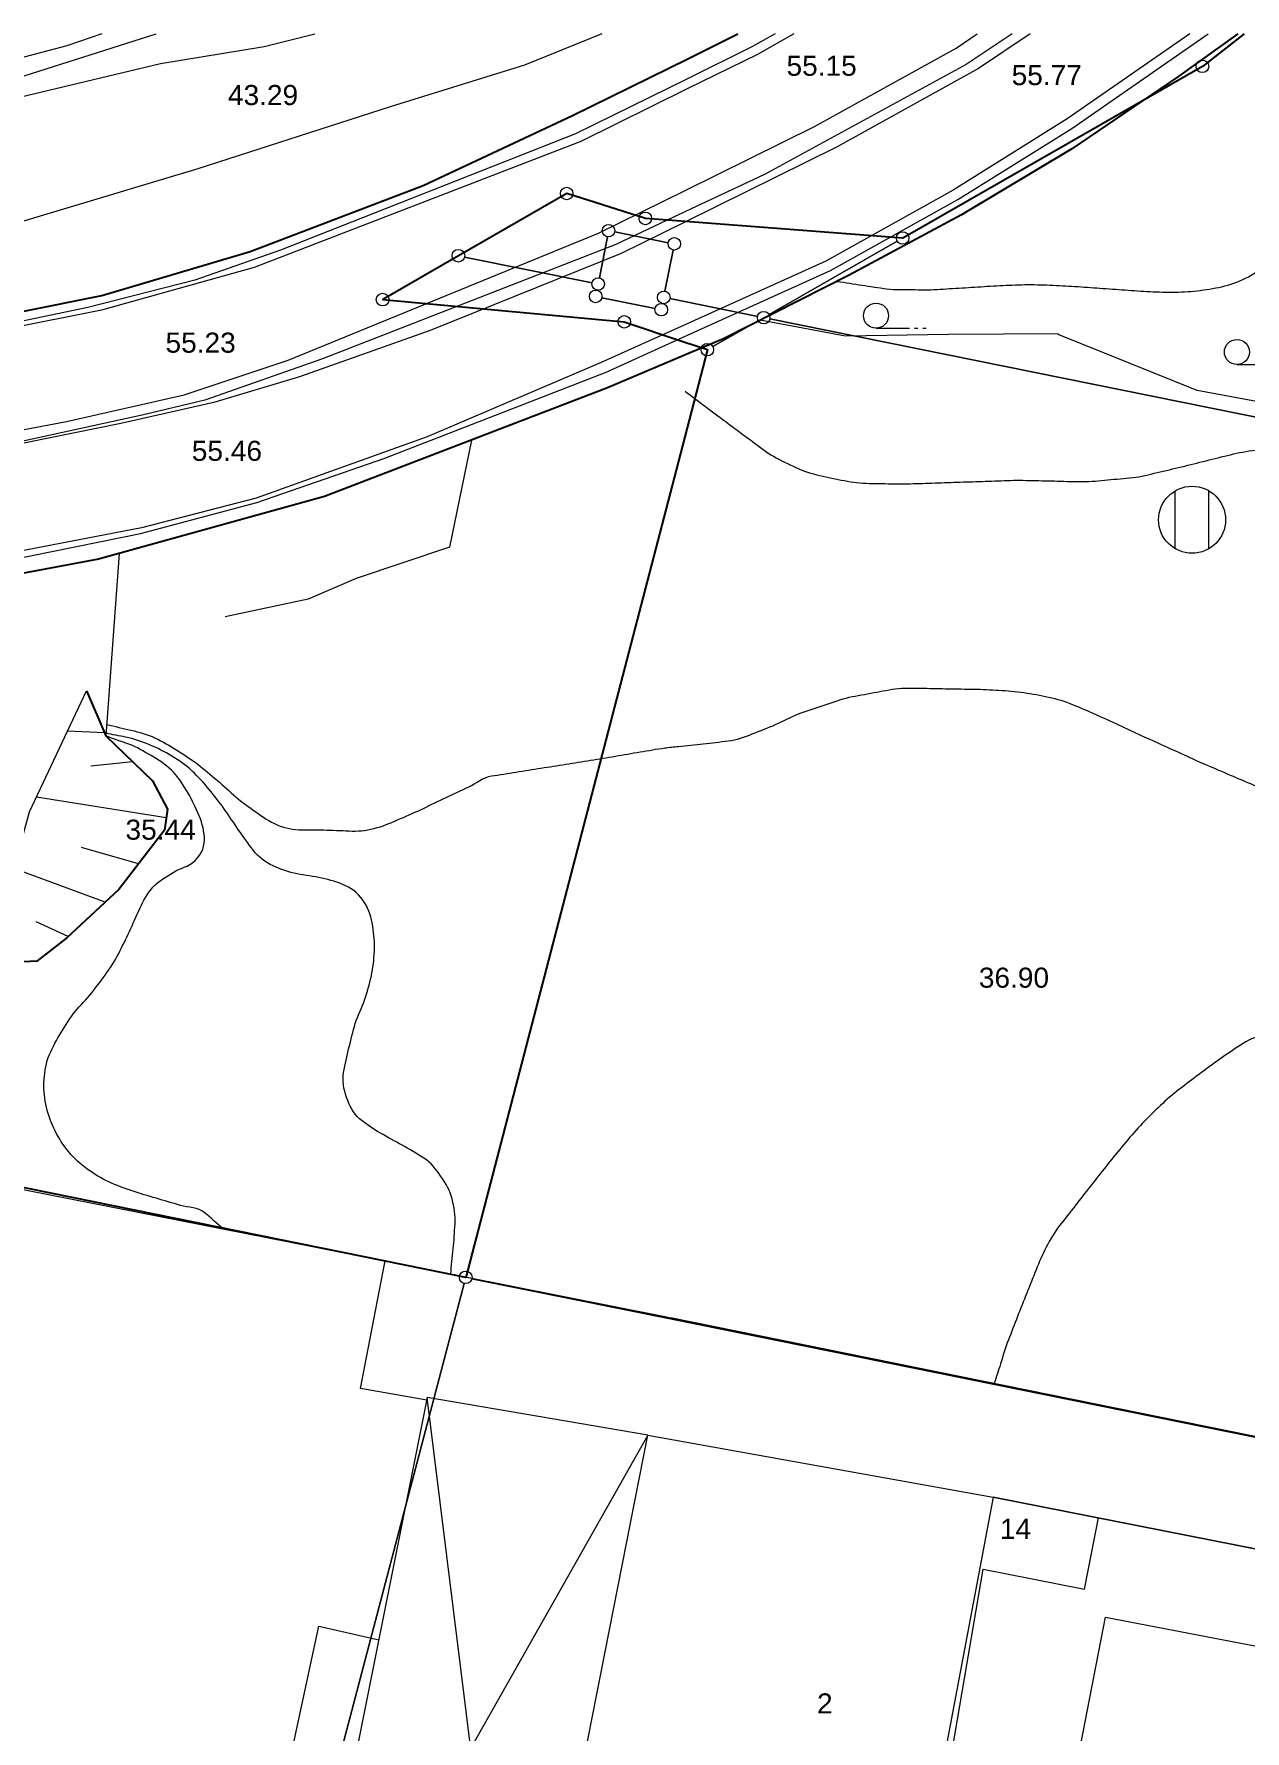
# Model space of a CAD drawing. Header units: centimetres. Extents: x -38353 to 28366, y -42745 to 17597.
# Drawn here: x -30725 to -23489, y -2951 to 7185 of the extents above; entities that cross this region are included whole.
import ezdxf

# ---------------------------------------------------------------- set-up
doc = ezdxf.new("R2010")
doc.units = ezdxf.units.CM
doc.header["$LTSCALE"] = 500
for name, color, linetype, lineweight in [('2013_halihazir_BÖLGEPARKI_HİLAL_dwg-1', 9, 'Continuous', 9), ('Ada_Siniri-1', 254, 'Continuous', 25), ('B_Kapi-1', 9, 'Continuous', 9), ('B_Sundurma-1', 9, 'Continuous', 9), ('B_Teras-1', 9, 'Continuous', 9), ('B_Ticari-1', 9, 'Continuous', 9), ('Egri_1m-1', 9, 'Continuous', 9), ('Egri_Ara-1', 9, 'Continuous', 9), ('S_Reklam_Panosu-1', 9, 'Continuous', 9), ('S_Tek_Agac-1', 9, 'Continuous', 9), ('Sev_Sevalti-1', 9, 'Continuous', 9), ('Sev_Sevustu-1', 254, 'Continuous', 25), ('Sev_Tarama-1', 9, 'Continuous', 9), ('Sinir_Cit_bir_taraf-1', 9, 'Continuous', 9), ('Sinir_Duvar_tek_tarafa_ait-1', 9, 'Continuous', 9), ('Sinir_Ist_Duvari-1', 9, 'Continuous', 9), ('Sinir_Mulkiyet-1', 9, 'Continuous', 9), ('Sinir_Parmaklik_bir_taraf-1', 9, 'Continuous', 9), ('Y_Kat_Adedi', 120, 'Continuous', 9), ('Y_Kot_Noktasi-1', 5, 'Continuous', 9), ('Yol_Kop_Viyaduk-1', 254, 'Continuous', 25), ('Yol_Sose-1', 9, 'Continuous', 9)]:
    doc.layers.add(name, color=color, linetype=linetype, lineweight=lineweight)
doc.styles.add('Arial_2', font='arial.ttf', dxfattribs={"height": 120})

# ---------------------------------------------------------------- blocks, each defined once
blk = doc.blocks.new('2013_halihazir_BÖLGEPARKI_HİLAL_dwg_11424_3-2117006-VAZİYET PLANI')
at = {"layer": 'S_Tek_Agac-1'}
for p, q in [((0, -75), (200, -75)), ((230, -75), (250, -75)), ((280, -75), (300, -75))]:
    blk.add_line(p, q, dxfattribs=at)
blk.add_circle((0, 0), 75, dxfattribs=at)
blk = doc.blocks.new('2013_halihazir_BÖLGEPARKI_HİLAL_dwg_12012_2-2117015-VAZİYET PLANI')
at = {"layer": 'S_Reklam_Panosu-1'}
for p, q in [((-100, -173), (-100, 173)), ((100, -173), (100, 173))]:
    blk.add_line(p, q, dxfattribs=at)
blk.add_circle((0, 0), 200, dxfattribs=at)
blk = doc.blocks.new('2013_halihazir_BÖLGEPARKI_HİLAL_dwg-2116511-VAZİYET PLANI')
at = {"layer": 'Ada_Siniri-1', "flags": 128}
blk.add_lwpolyline([(-23125, 7055), (-23374, 6861), (-25164, 5835), (-26463, 5934), (-26701, 5952), (-27172, 6102), (-27819, 5729), (-28271, 5468), (-26828, 5335), (-26472, 5216), (-26331, 5169), (-26481, 4595), (-27774, -372), (-30499, 180), (-32052, -5679), (-29314, -6228), (-29147, -6261), (-31662, -18324), (-31759, -18301), (-34426, -31469), (-30642, -32363)], dxfattribs=at)
at = {"layer": 'B_Kapi-1'}
blk.add_line((-24233, 5263), (-24891, 5260), dxfattribs=at)
at = {"layer": 'B_Sundurma-1'}
blk.add_line((-27478, -5328), (-28005, -1089), dxfattribs=at)
at = {"layer": 'B_Sundurma-1', "flags": 128}
for points in [[(-25205, -6338), (-25301, -5747), (-27478, -5328), (-26687, -1315), (-28005, -1089), (-28918, -5651), (-25424, -6299), (-25301, -5747), (-27478, -5328), (-26687, -1315), (-28005, -1089), (-28918, -5651), (-25424, -6299), (-25301, -5747), (-26621, -5712), (-28918, -5651)], [(-26687, -1315), (-28796, -5042), (-26623, -5852), (-25424, -6299), (-25330, -5878), (-25301, -5747), (-25085, -5788), (-25205, -6338), (-25424, -6299), (-25085, -5788)]]:
    blk.add_lwpolyline(points, dxfattribs=at)
at = {"layer": 'B_Teras-1', "flags": 128}
for points in [[(-21114, -5076), (-21305, -6112), (-21962, -5980), (-22035, -6370), (-24738, -5854), (-24667, -5433), (-25283, -5331), (-25092, -4275), (-24571, -4387), (-24350, -3272), (-24866, -3177), (-24684, -2114), (-24078, -2235), (-23995, -1809), (-21240, -2353), (-21303, -2785), (-20675, -2911), (-20872, -3938), (-21386, -3823), (-21601, -4994)], [(-22810, -2125), (-22389, -2211), (-22477, -2686), (-21472, -2904), (-22017, -5817), (-23064, -5612), (-23184, -6101), (-23584, -6020), (-23487, -5540), (-24520, -5322), (-23953, -2401), (-22905, -2603)]]:
    blk.add_lwpolyline(points, close=True, dxfattribs=at)
at = {"layer": 'B_Ticari-1', "flags": 128}
for points in [[(-20660, -6666), (-21366, -6497), (-25384, -5731), (-27478, -5328), (-26687, -1315), (-24625, -1684), (-20566, -2486), (-19863, -2633), (-20660, -6666), (-21366, -6497), (-25384, -5731), (-27478, -5328), (-26687, -1315), (-24625, -1684), (-20566, -2486), (-19863, -2633)], [(-21489, -3837), (-20864, -3956), (-20566, -2486), (-24625, -1684), (-24907, -3185), (-24374, -3281), (-24539, -4415), (-25115, -4297), (-25384, -5731), (-21366, -6497), (-21085, -5048), (-21716, -4917)]]:
    blk.add_lwpolyline(points, close=True, dxfattribs=at)
at = {"layer": 'Egri_1m-1'}
for points in [[(-25556, 5577), (-25507, 5570), (-25457, 5562), (-25408, 5554)], [(-23168, 5573), (-23120, 5591), (-23077, 5615), (-23036, 5644)], [(-25408, 5554), (-25358, 5547), (-25309, 5539), (-25259, 5532)], [(-25259, 5532), (-25210, 5526), (-25159, 5528), (-25109, 5528)], [(-25109, 5528), (-25059, 5527), (-25009, 5525), (-24959, 5529)], [(-24660, 5548), (-24610, 5551), (-24560, 5553), (-24510, 5555)], [(-24510, 5555), (-24460, 5557), (-24410, 5559), (-24360, 5557)], [(-24360, 5557), (-24310, 5556), (-24260, 5554), (-24210, 5551)], [(-24210, 5551), (-24161, 5548), (-24111, 5545), (-24061, 5542)], [(-24061, 5542), (-24011, 5538), (-23961, 5535), (-23911, 5531)], [(-23911, 5531), (-23861, 5528), (-23811, 5524), (-23761, 5520)], [(-23761, 5520), (-23712, 5516), (-23662, 5515), (-23612, 5513)], [(-23612, 5513), (-23562, 5511), (-23512, 5513), (-23462, 5516)], [(-23462, 5516), (-23412, 5519), (-23362, 5526), (-23313, 5534)], [(-23313, 5534), (-23263, 5543), (-23215, 5554), (-23168, 5573)], [(-25356, 3117), (-25307, 3126), (-25258, 3136), (-25208, 3143)], [(-25208, 3143), (-25158, 3150), (-25108, 3148), (-25058, 3147)], [(-25788, 2993), (-25741, 3010), (-25693, 3026), (-25646, 3041)], [(-25646, 3041), (-25598, 3057), (-25552, 3075), (-25503, 3088)], [(-25503, 3088), (-25455, 3101), (-25405, 3107), (-25356, 3117)], [(-24759, 3142), (-24709, 3141), (-24659, 3139), (-24609, 3136)], [(-24609, 3136), (-24559, 3134), (-24509, 3129), (-24459, 3123)], [(-24459, 3123), (-24409, 3117), (-24360, 3108), (-24311, 3098)], [(-24311, 3098), (-24262, 3087), (-24214, 3075), (-24167, 3056)], [(-24167, 3056), (-24121, 3038), (-24075, 3018), (-24029, 2998)], [(-25924, 2930), (-25878, 2950), (-25835, 2976), (-25788, 2993)], [(-24029, 2998), (-23983, 2977), (-23938, 2957), (-23892, 2936)], [(-29788, 2813), (-29834, 2829), (-29880, 2845), (-29926, 2862)], [(-29921, 2930), (-29872, 2919), (-29823, 2907), (-29775, 2896)], [(-29775, 2896), (-29726, 2885), (-29678, 2871), (-29632, 2850)], [(-29632, 2850), (-29586, 2829), (-29544, 2803), (-29502, 2776)], [(-26207, 2832), (-26157, 2837), (-26110, 2856), (-26063, 2874)], [(-26063, 2874), (-26016, 2892), (-25970, 2911), (-25924, 2930)], [(-23892, 2936), (-23847, 2915), (-23802, 2894), (-23756, 2873)], [(-29655, 2744), (-29698, 2769), (-29741, 2796), (-29788, 2813)], [(-29533, 2657), (-29570, 2692), (-29611, 2719), (-29655, 2744)], [(-29502, 2776), (-29459, 2749), (-29416, 2724), (-29376, 2693)], [(-26733, 2766), (-26684, 2774), (-26635, 2784), (-26585, 2790)], [(-26585, 2790), (-26559, 2794), (-26532, 2796), (-26505, 2799)], [(-29443, 2536), (-29469, 2580), (-29496, 2621), (-29533, 2657)], [(-29376, 2693), (-29337, 2663), (-29299, 2630), (-29261, 2597)], [(-29375, 2403), (-29396, 2450), (-29417, 2493), (-29443, 2536)], [(-29261, 2597), (-29223, 2565), (-29187, 2530), (-29149, 2498)], [(-27757, 2558), (-27712, 2580), (-27671, 2615), (-27622, 2623)], [(-29149, 2498), (-29111, 2465), (-29070, 2437), (-29029, 2408)], [(-29336, 2258), (-29340, 2306), (-29354, 2356), (-29375, 2403)], [(-29029, 2408), (-28988, 2378), (-28948, 2351), (-28901, 2330)], [(-28305, 2314), (-28256, 2329), (-28211, 2347), (-28165, 2368)], [(-28165, 2368), (-28119, 2388), (-28073, 2408), (-28028, 2429)], [(-29391, 2118), (-29350, 2160), (-29332, 2210), (-29336, 2258)], [(-28901, 2330), (-28853, 2309), (-28804, 2303), (-28754, 2301)], [(-28754, 2301), (-28704, 2300), (-28654, 2301), (-28604, 2300)], [(-28604, 2300), (-28554, 2299), (-28504, 2295), (-28454, 2294)], [(-28454, 2294), (-28404, 2293), (-28354, 2299), (-28305, 2314)], [(-29644, 1958), (-29609, 1996), (-29564, 2020), (-29523, 2047)], [(-29523, 2047), (-29481, 2074), (-29432, 2077), (-29391, 2118)], [(-29723, 1831), (-29702, 1876), (-29679, 1920), (-29644, 1958)], [(-29784, 1694), (-29763, 1739), (-29744, 1785), (-29723, 1831)], [(-29850, 1559), (-29827, 1603), (-29806, 1649), (-29784, 1694)], [(-29930, 1433), (-29901, 1473), (-29873, 1515), (-29850, 1559)], [(-30021, 1313), (-29990, 1352), (-29959, 1392), (-29930, 1433)], [(-30120, 1201), (-30090, 1240), (-30053, 1274), (-30021, 1313)], [(-30202, 1075), (-30176, 1118), (-30151, 1161), (-30120, 1201)], [(-30269, 941), (-30250, 989), (-30228, 1031), (-30202, 1075)], [(-23045, 1064), (-23094, 1052), (-23136, 1022), (-23178, 994)], [(-30295, 793), (-30293, 842), (-30287, 892), (-30269, 941)], [(-23178, 994), (-23219, 966), (-23261, 939), (-23301, 909)], [(-30280, 644), (-30292, 693), (-30296, 743), (-30295, 793)], [(-23541, 728), (-23580, 697), (-23616, 663), (-23652, 628)], [(-30228, 503), (-30251, 548), (-30268, 594), (-30280, 644)], [(-23652, 628), (-23688, 593), (-23724, 558), (-23757, 521)], [(-23757, 521), (-23791, 483), (-23823, 446), (-23855, 407)], [(-30146, 377), (-30180, 416), (-30205, 457), (-30228, 503)], [(-23855, 407), (-23887, 368), (-23919, 330), (-23950, 291)], [(-30036, 275), (-30077, 305), (-30113, 338), (-30146, 377)], [(-29908, 198), (-29954, 218), (-29995, 246), (-30036, 275)], [(-29768, 144), (-29815, 160), (-29862, 178), (-29908, 198)], [(-29624, 100), (-29672, 114), (-29720, 129), (-29768, 144)], [(-29480, 58), (-29528, 72), (-29576, 86), (-29624, 100)], [(-29337, 15), (-29374, 48), (-29432, 44), (-29480, 58)], [(-29223, -83), (-29261, -50), (-29299, -17), (-29337, 15)], [(-24135, 55), (-24165, 15), (-24197, -24), (-24228, -63)], [(-24228, -63), (-24259, -103), (-24284, -146), (-24307, -191)], [(-24307, -191), (-24329, -236), (-24350, -281), (-24368, -327)], [(-24479, -606), (-24497, -653), (-24515, -699), (-24533, -746)], [(-24533, -746), (-24552, -793), (-24565, -841), (-24580, -889)], [(-24580, -889), (-24593, -928), (-24605, -966), (-24618, -1005)]]:
    blk.add_open_spline(points, degree=3, dxfattribs=at)
for points, knots in [([(-24959, 5529), (-24910, 5532), (-24860, 5535), (-24810, 5538), (-24760, 5541), (-24710, 5544), (-24660, 5548)], [0.2138527, 0.2138527, 0.2138527, 0.2138527, 0.2673159, 0.2673159, 0.2673159, 0.3207791, 0.3207791, 0.3207791, 0.3207791]), ([(-25058, 3147), (-25008, 3146), (-24958, 3145), (-24908, 3144), (-24858, 3143), (-24808, 3142), (-24759, 3142)], [0.11387263, 0.11387263, 0.11387263, 0.11387263, 0.12525989, 0.12525989, 0.12525989, 0.13664716, 0.13664716, 0.13664716, 0.13664716]), ([(-23756, 2873), (-23711, 2852), (-23665, 2831), (-23620, 2811), (-23574, 2790), (-23529, 2769), (-23483, 2749), (-23438, 2728), (-23392, 2707), (-23346, 2687)], [0.216358, 0.216358, 0.216358, 0.216358, 0.22774526, 0.22774526, 0.22774526, 0.23913253, 0.23913253, 0.23913253, 0.25051979, 0.25051979, 0.25051979, 0.25051979]), ([(-27622, 2623), (-27572, 2630), (-27523, 2638), (-27474, 2646), (-27424, 2654), (-27375, 2662), (-27326, 2670), (-27276, 2677), (-27227, 2685), (-27177, 2693), (-27128, 2701), (-27079, 2709), (-27029, 2717), (-26980, 2725), (-26931, 2733), (-26881, 2741), (-26832, 2750), (-26783, 2758), (-26733, 2766)], [0.6928402, 0.6928402, 0.6928402, 0.6928402, 0.7335955, 0.7335955, 0.7335955, 0.7743508, 0.7743508, 0.7743508, 0.8151061, 0.8151061, 0.8151061, 0.8558614, 0.8558614, 0.8558614, 0.8966167, 0.8966167, 0.8966167, 0.937372, 0.937372, 0.937372, 0.937372]), ([(-26505, 2799), (-26456, 2804), (-26406, 2810), (-26356, 2815), (-26306, 2821), (-26257, 2826), (-26207, 2832)], [0, 0, 0, 0, 0.01138726, 0.01138726, 0.01138726, 0.02277453, 0.02277453, 0.02277453, 0.02277453]), ([(-23346, 2687), (-23300, 2668), (-23254, 2648), (-23208, 2628), (-23162, 2609), (-23116, 2589), (-23070, 2570), (-23024, 2550), (-22978, 2531), (-22932, 2512), (-22886, 2492), (-22840, 2473), (-22793, 2455), (-22747, 2436), (-22701, 2417), (-22654, 2398), (-22608, 2380), (-22561, 2361), (-22515, 2343)], [0.25051979, 0.25051979, 0.25051979, 0.25051979, 0.26190705, 0.26190705, 0.26190705, 0.27329432, 0.27329432, 0.27329432, 0.28468158, 0.28468158, 0.28468158, 0.29606884, 0.29606884, 0.29606884, 0.3074561, 0.3074561, 0.3074561, 0.31884337, 0.31884337, 0.31884337, 0.31884337]), ([(-28028, 2429), (-27983, 2451), (-27938, 2472), (-27893, 2494), (-27848, 2515), (-27802, 2537), (-27757, 2558)], [0.57057425, 0.57057425, 0.57057425, 0.57057425, 0.61132956, 0.61132956, 0.61132956, 0.65208486, 0.65208486, 0.65208486, 0.65208486]), ([(-23301, 909), (-23342, 879), (-23382, 850), (-23422, 820), (-23462, 790), (-23502, 759), (-23541, 728)], [0.81988295, 0.81988295, 0.81988295, 0.81988295, 0.83127021, 0.83127021, 0.83127021, 0.84265747, 0.84265747, 0.84265747, 0.84265747]), ([(-23950, 291), (-23981, 252), (-24012, 212), (-24043, 173), (-24074, 134), (-24104, 94), (-24135, 55)], [0.88820653, 0.88820653, 0.88820653, 0.88820653, 0.89959379, 0.89959379, 0.89959379, 0.91098105, 0.91098105, 0.91098105, 0.91098105]), ([(-24368, -327), (-24387, -374), (-24405, -420), (-24424, -467), (-24442, -513), (-24460, -560), (-24479, -606)], [0.94514284, 0.94514284, 0.94514284, 0.94514284, 0.9565301, 0.9565301, 0.9565301, 0.96791737, 0.96791737, 0.96791737, 0.96791737])]:
    blk.add_open_spline(points, degree=3, knots=knots, dxfattribs=at)
at = {"layer": 'Egri_Ara-1'}
for points, knots in [([(-26465, 4921), (-26425, 4891), (-26385, 4861), (-26345, 4831), (-26305, 4801), (-26265, 4771), (-26225, 4741), (-26185, 4711), (-26145, 4682), (-26105, 4652)], [0, 0, 0, 0, 0.01008958, 0.01008958, 0.01008958, 0.02017915, 0.02017915, 0.02017915, 0.03026873, 0.03026873, 0.03026873, 0.03026873]), ([(-23480, 4474), (-23431, 4486), (-23383, 4498), (-23334, 4510), (-23286, 4522), (-23237, 4534), (-23188, 4546)], [0.2118811, 0.2118811, 0.2118811, 0.2118811, 0.22197067, 0.22197067, 0.22197067, 0.23206025, 0.23206025, 0.23206025, 0.23206025]), ([(-25121, 4368), (-25071, 4370), (-25021, 4371), (-24971, 4373), (-24921, 4375), (-24871, 4376), (-24821, 4378), (-24771, 4380), (-24721, 4381), (-24671, 4383), (-24621, 4385), (-24571, 4386), (-24521, 4388)], [0.10089576, 0.10089576, 0.10089576, 0.10089576, 0.11098534, 0.11098534, 0.11098534, 0.12107491, 0.12107491, 0.12107491, 0.13116449, 0.13116449, 0.13116449, 0.14125406, 0.14125406, 0.14125406, 0.14125406])]:
    blk.add_open_spline(points, degree=3, knots=knots, dxfattribs=at)
for points in [[(-26105, 4652), (-26065, 4622), (-26024, 4592), (-25984, 4562)], [(-25984, 4562), (-25944, 4533), (-25898, 4511), (-25853, 4489)], [(-23188, 4546), (-23140, 4557), (-23090, 4566), (-23041, 4571)], [(-25853, 4489), (-25808, 4466), (-25763, 4446), (-25715, 4432)], [(-23626, 4439), (-23577, 4451), (-23528, 4462), (-23480, 4474)], [(-25715, 4432), (-25666, 4417), (-25618, 4407), (-25569, 4398)], [(-25569, 4398), (-25519, 4388), (-25471, 4377), (-25421, 4373)], [(-25421, 4373), (-25371, 4370), (-25321, 4369), (-25271, 4369)], [(-25271, 4369), (-25221, 4368), (-25171, 4366), (-25121, 4368)], [(-24521, 4388), (-24471, 4390), (-24421, 4388), (-24371, 4387)], [(-24371, 4387), (-24321, 4386), (-24271, 4385), (-24221, 4384)], [(-24221, 4384), (-24171, 4382), (-24121, 4380), (-24071, 4381)], [(-24071, 4381), (-24021, 4382), (-23971, 4389), (-23922, 4393)], [(-23922, 4393), (-23872, 4398), (-23822, 4400), (-23772, 4407)], [(-23772, 4407), (-23723, 4414), (-23674, 4428), (-23626, 4439)], [(-29807, 2855), (-29846, 2862), (-29886, 2870), (-29925, 2878)], [(-29664, 2809), (-29711, 2827), (-29758, 2845), (-29807, 2855)], [(-29531, 2741), (-29574, 2767), (-29618, 2790), (-29664, 2809)], [(-29410, 2652), (-29446, 2687), (-29487, 2715), (-29531, 2741)], [(-29308, 2542), (-29340, 2581), (-29373, 2618), (-29410, 2652)], [(-29216, 2423), (-29245, 2464), (-29277, 2503), (-29308, 2542)], [(-29132, 2300), (-29160, 2341), (-29188, 2382), (-29216, 2423)], [(-29044, 2178), (-29074, 2218), (-29103, 2259), (-29132, 2300)], [(-28926, 2086), (-28972, 2108), (-29014, 2138), (-29044, 2178)], [(-28783, 2038), (-28832, 2049), (-28879, 2064), (-28926, 2086)], [(-28635, 2013), (-28684, 2023), (-28734, 2028), (-28783, 2038)], [(-28493, 1967), (-28539, 1988), (-28586, 2002), (-28635, 2013)], [(-28381, 1868), (-28409, 1913), (-28446, 1946), (-28493, 1967)], [(-28330, 1726), (-28338, 1776), (-28352, 1822), (-28381, 1868)], [(-28321, 1576), (-28318, 1626), (-28323, 1676), (-28330, 1726)], [(-28339, 1428), (-28328, 1477), (-28324, 1527), (-28321, 1576)], [(-28380, 1283), (-28363, 1331), (-28350, 1378), (-28339, 1428)], [(-28435, 1144), (-28420, 1192), (-28396, 1236), (-28380, 1283)], [(-28473, 999), (-28461, 1047), (-28449, 1096), (-28435, 1144)], [(-28505, 852), (-28496, 901), (-28485, 950), (-28473, 999)], [(-28487, 703), (-28504, 752), (-28514, 803), (-28505, 852)], [(-28409, 575), (-28448, 609), (-28470, 654), (-28487, 703)], [(-28285, 490), (-28329, 515), (-28369, 542), (-28409, 575)], [(-28154, 417), (-28198, 441), (-28242, 465), (-28285, 490)], [(-28025, 340), (-28068, 367), (-28111, 392), (-28154, 417)], [(-27923, 230), (-27953, 273), (-27983, 314), (-28025, 340)], [(-27856, 96), (-27869, 146), (-27893, 188), (-27923, 230)], [(-27839, -53), (-27836, -3), (-27843, 47), (-27856, 96)], [(-27850, -202), (-27845, -153), (-27842, -103), (-27839, -53)], [(-27865, -352), (-27860, -302), (-27855, -252), (-27850, -202)]]:
    blk.add_open_spline(points, degree=3, dxfattribs=at)
at = {"layer": 'Sev_Sevalti-1', "flags": 128}
blk.add_lwpolyline([(-30538, 1506), (-30534, 1850), (-30382, 2408), (-30041, 3131)], dxfattribs=at)
at = {"layer": 'Sev_Sevustu-1', "flags": 128}
blk.add_lwpolyline([(-30041, 3131), (-29926, 2862), (-29647, 2593), (-29557, 2424), (-29575, 2299), (-29848, 1945), (-30159, 1655), (-30338, 1517), (-30538, 1506)], dxfattribs=at)
at = {"layer": 'Sev_Tarama-1'}
for p, q in [((-29934, 2880), (-30155, 2890)), ((-29766, 2707), (-30015, 2682)), ((-29565, 2372), (-30340, 2497)), ((-29730, 2097), (-30071, 2196)), ((-29929, 1869), (-30474, 2070)), ((-30151, 1663), (-30342, 1752))]:
    blk.add_line(p, q, dxfattribs=at)
at = {"layer": 'Sinir_Cit_bir_taraf-1', "flags": 128}
for points in [[(-24891, 5260), (-25506, 5249), (-26017, 5345)], [(-14158, 3111), (-16625, 3547), (-20078, 4253), (-22020, 4669), (-23406, 4926), (-24236, 5260)], [(-27741, 4629), (-27873, 3989), (-28429, 3802), (-28716, 3678), (-29213, 3574)], [(-31788, -5720), (-30520, 173), (-28700, -186)]]:
    blk.add_lwpolyline(points, dxfattribs=at)
at = {"layer": 'Sinir_Duvar_tek_tarafa_ait-1', "flags": 128}
for points in [[(-28700, -186), (-26586, -606), (-26552, -613)], [(-26552, -612), (-19891, -1964), (-17674, -2402), (-16652, -2603), (-15915, -2752)]]:
    blk.add_lwpolyline(points, dxfattribs=at)
at = {"layer": 'Sinir_Ist_Duvari-1'}
blk.add_line((-29845, 3952), (-29926, 2862), dxfattribs=at)
at = {"layer": 'Sinir_Ist_Duvari-1', "flags": 128}
for points in [[(-35189, 6120), (-33835, 6161), (-32600, 6305), (-31501, 6533), (-30544, 6763), (-29624, 7055)], [(-28008, -1105), (-28403, -1036), (-28256, -274)], [(-28509, -3607), (-28884, -3529), (-28652, -2456), (-28295, -2537)]]:
    blk.add_lwpolyline(points, dxfattribs=at)
at = {"layer": 'Sinir_Mulkiyet-1', "flags": 128}
for points in [[(-23125, 7055), (-23344, 6884)], [(-26737, 5964), (-27136, 6091)], [(-25202, 5838), (-26463, 5934), (-26664, 5950), (-26463, 5934)], [(-26977, 5598), (-26929, 5843)], [(-26885, 5873), (-26565, 5808)], [(-25962, 5379), (-25197, 5817)], [(-27851, 5711), (-28239, 5486)], [(-27020, 5568), (-27782, 5722)], [(-26536, 5764), (-26585, 5518)], [(-26991, 5523), (-26991, 5524)], [(-26643, 5415), (-26962, 5479)], [(-28234, 5464), (-26865, 5338)], [(-26031, 5367), (-26469, 5456), (-26555, 5474), (-26469, 5456)], [(-26472, 5216), (-26367, 5181), (-26472, 5216), (-26792, 5323)], [(-26299, 5187), (-26028, 5342)], [(-25958, 5353), (-15059, 3149)], [(-26481, 4595), (-26341, 5132), (-26481, 4595), (-27765, -336)], [(-26552, -620), (-16777, -2599), (-26552, -620), (-27738, -380)], [(-29305, -6191), (-27784, -409)]]:
    blk.add_lwpolyline(points, close=True, dxfattribs=at)
for points in [[(-23406, 6842), (-25132, 5854), (-23406, 6842)], [(-27204, 6083), (-27786, 5748), (-27204, 6083)]]:
    blk.add_lwpolyline(points, dxfattribs=at)
at = {"layer": 'Sinir_Mulkiyet-1'}
for centre in [(-23374, 6861), (-23374, 6861), (-27172, 6102), (-27172, 6102), (-26702, 5953), (-26702, 5953), (-26922, 5880), (-26922, 5880), (-26529, 5801), (-26529, 5801), (-25165, 5836), (-25165, 5836), (-27819, 5730), (-27819, 5730), (-26984, 5561), (-26984, 5561), (-28272, 5468), (-28272, 5468), (-26999, 5487), (-26999, 5487), (-26592, 5481), (-26592, 5481), (-26607, 5408), (-26607, 5408), (-25995, 5360), (-25995, 5360), (-26828, 5335), (-26828, 5335), (-26332, 5169), (-26332, 5169), (-27775, -372), (-27775, -372)]:
    blk.add_circle(centre, 37.5, dxfattribs=at)
at = {"layer": 'Sinir_Parmaklik_bir_taraf-1', "flags": 128}
for points in [[(-37335, 3908), (-36328, 3735), (-35433, 3647), (-34094, 3598), (-33317, 3591), (-32446, 3626), (-31541, 3735), (-30493, 3913), (-29719, 4070), (-29024, 4256), (-28258, 4520), (-26937, 5035), (-26472, 5245), (-25595, 5642), (-24836, 6065), (-24154, 6490), (-23339, 7055)], [(-24510, 7055), (-24785, 6872), (-25991, 6215), (-26462, 5994), (-26879, 5797), (-28631, 5115), (-29333, 4868), (-29701, 4780), (-30492, 4607), (-31400, 4453), (-32443, 4321), (-33124, 4295), (-34331, 4299), (-35332, 4329), (-35946, 4369), (-36549, 4459), (-37335, 4606)], [(-25927, 7055), (-26065, 6977), (-26451, 6787), (-27119, 6458), (-28881, 5764), (-29394, 5585), (-30032, 5420), (-31074, 5204), (-32094, 5058), (-32856, 4993), (-33562, 4982), (-34564, 4994), (-35411, 5029), (-36083, 5111), (-37032, 5274), (-37335, 5339)]]:
    blk.add_lwpolyline(points, dxfattribs=at)
at = {"layer": 'Yol_Kop_Viyaduk-1', "flags": 128}
for points in [[(-37335, 5388), (-36851, 5292), (-36236, 5182), (-35358, 5087), (-34077, 5050), (-33106, 5034), (-32128, 5106), (-30894, 5304), (-29950, 5493), (-29063, 5755), (-28029, 6150), (-27138, 6568), (-26449, 6907), (-26149, 7055)], [(-23163, 7055), (-23520, 6799), (-24155, 6368), (-24813, 5975), (-25484, 5613), (-26232, 5236), (-26473, 5134), (-26928, 4942), (-28618, 4292), (-29969, 3917), (-31278, 3672), (-32220, 3555), (-32983, 3501), (-33996, 3490), (-35577, 3561), (-36499, 3661), (-37335, 3801)]]:
    blk.add_lwpolyline(points, dxfattribs=at)
at = {"layer": 'Yol_Sose-1', "flags": 128}
for points in [[(-29950, 7055), (-30159, 6984), (-31004, 6761), (-31805, 6609), (-32409, 6526), (-33515, 6409), (-34152, 6363), (-34845, 6355), (-35395, 6375), (-36305, 6446), (-36991, 6530), (-37335, 6583)], [(-37335, 4672), (-37236, 4651), (-36229, 4476), (-35586, 4406), (-34679, 4367), (-33628, 4348), (-32849, 4361), (-32132, 4415), (-31269, 4530), (-30160, 4739), (-29457, 4899), (-28836, 5106), (-26981, 5865), (-26460, 6122), (-25691, 6501), (-24846, 6970), (-24719, 7055)], [(-23449, 7055), (-24182, 6547), (-24864, 6122), (-25623, 5698), (-26471, 5316), (-26966, 5092), (-28006, 4648), (-29027, 4283), (-29712, 4105), (-30728, 3909), (-31730, 3737), (-32743, 3638), (-34067, 3629), (-35298, 3667), (-36131, 3745), (-37216, 3914), (-37335, 3938)], [(-24403, 7055), (-24712, 6849), (-25557, 6380), (-26463, 5933), (-26847, 5744), (-27988, 5283), (-28769, 5006), (-29280, 4854), (-29835, 4728), (-30819, 4529), (-31841, 4372), (-32730, 4279), (-33554, 4258), (-34579, 4267), (-35385, 4298), (-35745, 4325), (-36172, 4372), (-37335, 4579)], [(-25815, 7055), (-26033, 6932), (-26452, 6726), (-27087, 6413), (-29040, 5660), (-29952, 5405), (-31092, 5177), (-32114, 5020), (-33112, 4954), (-34078, 4954), (-35362, 4997), (-36277, 5102), (-37335, 5305)], [(-34667, 5067), (-34167, 5385), (-33686, 5657), (-32891, 6050), (-31869, 6358), (-30491, 6666), (-29598, 6878), (-28980, 6980), (-28676, 7055)], [(-26963, 7055), (-27425, 6869), (-28226, 6619), (-29375, 6249), (-31161, 5713), (-32417, 5296), (-32982, 5043)]]:
    blk.add_lwpolyline(points, dxfattribs=at)
for name, p in [('2013_halihazir_BÖLGEPARKI_HİLAL_dwg_11424_3-2117006-VAZİYET PLANI', (-25324, 5372)), ('2013_halihazir_BÖLGEPARKI_HİLAL_dwg_11424_3-2117006-VAZİYET PLANI', (-23168, 5155)), ('2013_halihazir_BÖLGEPARKI_HİLAL_dwg_12012_2-2117015-VAZİYET PLANI', (-23436, 4153))]:
    blk.add_blockref(name, p)
at = {"layer": 'Y_Kat_Adedi', "char_height": 120, "attachment_point": 2, "line_spacing_factor": 0.938532, "style": 'Arial_2'}
for s, insert, width in [('14', (-24491, -1814), 222.54), ('\\fArial|b0|i0|c162|p34|;2', (-25630, -2857), 111.27)]:
    blk.add_mtext(s, dxfattribs=dict(at, insert=insert, width=width))
at = {"layer": 'Y_Kot_Noktasi-1', "char_height": 120, "width": 500.72, "attachment_point": 2, "line_spacing_factor": 0.938532, "style": 'Arial_2'}
for s, insert in [('55.15', (-25649, 6925)), ('55.77', (-24304, 6869)), ('43.29', (-28986, 6750)), ('55.23', (-29359, 5271)), ('55.46', (-29202, 4625)), ('35.44', (-29598, 2362)), ('36.90', (-24500, 1478))]:
    blk.add_mtext(s, dxfattribs=dict(at, insert=insert))

msp = doc.modelspace()

# ---------------------------------------------------------------- block references
at = {"layer": '2013_halihazir_BÖLGEPARKI_HİLAL_dwg-1'}
msp.add_blockref('2013_halihazir_BÖLGEPARKI_HİLAL_dwg-2116511-VAZİYET PLANI', (-369.7, 130.6), dxfattribs=at)

doc.saveas('drawing.dxf')
